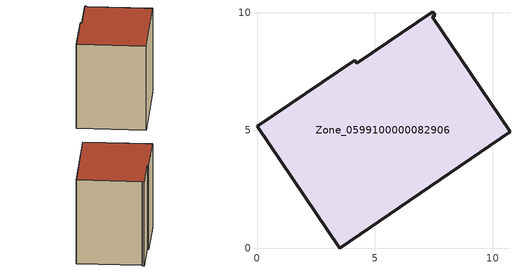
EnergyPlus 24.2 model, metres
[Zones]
Zone_0599100000082906
 floor ground (C_G): 0,5.18 4.14,7.98 4.23,7.85 7.46,10.04 7.56,9.9 7.45,9.83 10.74,4.95 3.51,0 z0
 wall outside (C_F): 4.14,7.98 0,5.18 3.51,0 10.74,4.95 7.45,9.83 7.56,9.9 7.46,10.04 4.23,7.85 4.14,7.98 z0:8.1
 roof outside (C_R): 7.46,10.04 4.23,7.85 4.14,7.98 0,5.18 3.51,0 10.74,4.95 7.45,9.83 7.56,9.9 z8.1
[BUILDING]
Pand.0599100000082906: North Axis=0; Terrain=City; Loads Convergence Tolerance Value=0.04; Temperature Convergence Tolerance Value=0.4; Solar Distribution=FullExterior; Maximum Number of Warmup Days=25; Minimum Number of Warmup Days=1
[Site:Location]
Rotterdam.The.Hague.AP_ZH_NLD Design_Conditions: Latitude=51.96; Longitude=4.45; Time Zone=1; Elevation=-4.5
[SITE:GROUNDTEMPERATURE:BUILDINGSURFACE]
18, 18, 18, 18, 18, 18, 18, 18, 18, 18, 18, 18
[MATERIAL] Thermal Absorptance=0.9; Solar Absorptance=0.7; Visible Absorptance=0.7
Name | Roughness | Thickness | Conductivity | Density | Specific Heat
G.TI.1965-1974 | MediumSmooth | 0.15 | 0.882353 | 540 | 1210
F.TI.1965-1974 | Rough | 0.3 | 0.697674 | 1920 | 840
R.TI.1965-1974 | MediumRough | 0.2 | 0.232558 | 1500 | 1000
[CONSTRUCTION]
C_G: G.TI.1965-1974
C_F: F.TI.1965-1974
C_R: R.TI.1965-1974
[ZONE]
Zone_0599100000082906: Type=1; Multiplier=1; Ceiling Height=Autocalculate; Volume=Autocalculate; Floor Area=autocalculate; Part of Total Floor Area=Yes
[ZONEINFILTRATION:DESIGNFLOWRATE]
Infil_Zone_0599100000082906: Zone or ZoneList or Space or SpaceList=Zone_0599100000082906; Schedule=AlwaysOn; Design Flow Rate Calculation Method=Flow/Area; Flow Rate per Floor Area=0.003; Constant Term Coefficient=1; Temperature Term Coefficient=0; Velocity Term Coefficient=0; Velocity Squared Term Coefficient=0
[HVACTEMPLATE:ZONE:IDEALLOADSAIRSYSTEM]
Zone_0599100000082906: Maximum Heating Supply Air Temperature=50; Minimum Cooling Supply Air Temperature=13; Maximum Heating Supply Air Humidity Ratio=0.0156; Minimum Cooling Supply Air Humidity Ratio=0.0077; Heating Limit=NoLimit; Cooling Limit=NoLimit; Dehumidification Control Type=ConstantSensibleHeatRatio; Cooling Sensible Heat Ratio=0.7; Dehumidification Setpoint=60; Humidification Control Type=None; Humidification Setpoint=30; Outdoor Air Method=None; Outdoor Air Flow Rate per Person=0.00944; Outdoor Air Flow Rate per Zone Floor Area=0; Outdoor Air Flow Rate per Zone=0; Demand Controlled Ventilation Type=None; Outdoor Air Economizer Type=NoEconomizer; Heat Recovery Type=None; Sensible Heat Recovery Effectiveness=0.7; Latent Heat Recovery Effectiveness=0.65
[ZONECONTROL:THERMOSTAT]
ThermostatControl_Zone_0599100000082906: Zone or ZoneList=Zone_0599100000082906; Control Type Schedule=DualSetpointControlType; Control 1=Thermostat_Zone_0599100000082906; Temperature Difference Between Cutout And Setpoint=0
[THERMOSTATSETPOINT:DUALSETPOINT]
Thermostat_Zone_0599100000082906: Heating Setpoint Temperature Schedule=HeatingSetpoint_Zone_0599100000082906; Cooling Setpoint Temperature Schedule=CoolingSetpoint_Zone_0599100000082906
[SCHEDULE:COMPACT]
HeatingSetpoint_Zone_0599100000082906: Through: 12/31, For: AllDays, Until: 24:00, 21
CoolingSetpoint_Zone_0599100000082906: Through: 12/31, For: AllDays, Until: 24:00, 24
DualSetpointControlType: Through: 12/31, For: AllDays, Until: 24:00, 4
AlwaysOn: Through: 12/31, For: AllDays, Until: 24:00, 1
